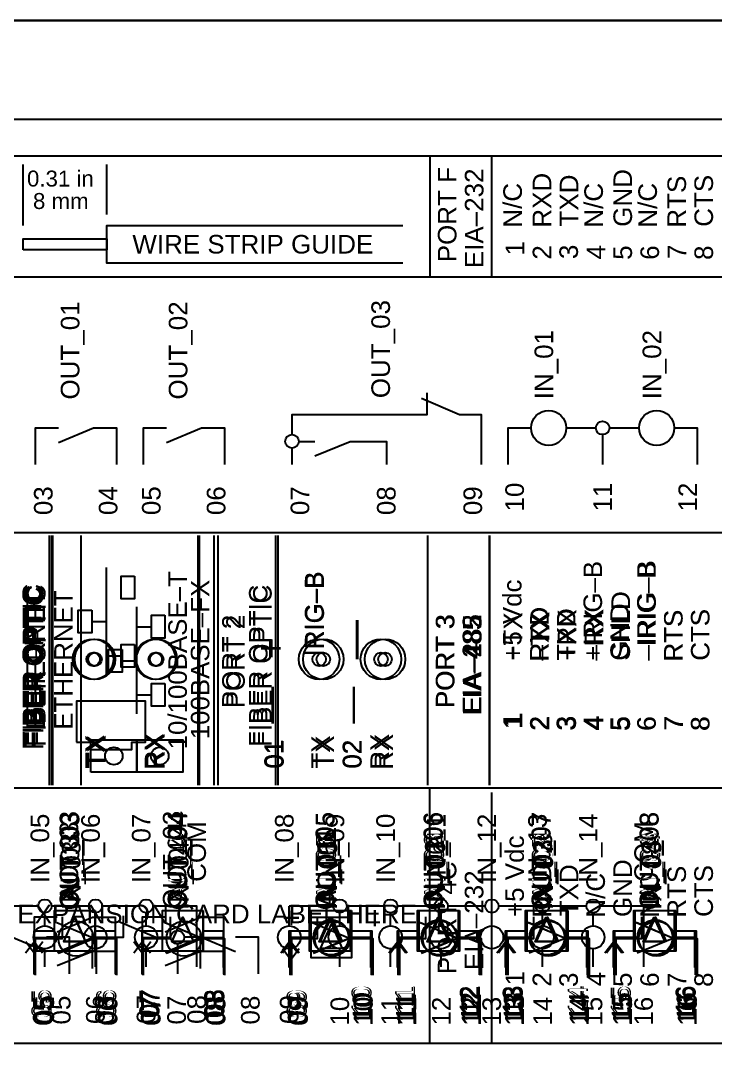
# Model space of a CAD drawing. Extents: x 0.5 to 35.5, y 0.5 to 23.5.
# Drawn here: x 23.064 to 25.637, y 9.652 to 13.463 of the extents above; entities that cross this region are included whole.
import ezdxf

# ---------------------------------------------------------------- set-up
doc = ezdxf.new("R2010")
doc.units = 0
doc.header["$MEASUREMENT"] = 0
for name, color, linetype in [('1_01__0-__NO_ETH__EIA-232', 7, 'CONTINUOUS'), ('1_02__1-__NO_ETH__EIA-485', 7, 'CONTINUOUS'), ('1_03__2-___1__10-100BASE-T', 7, 'CONTINUOUS'), ('1_04__3-___1__10-100BASE-T', 7, 'CONTINUOUS'), ('1_05__4-___1__100BASE-FX_M', 7, 'CONTINUOUS'), ('1_06__6-___2__10-100BASE-T', 7, 'CONTINUOUS'), ('1_07__8-___2__100BASE-FX_M', 7, 'CONTINUOUS'), ('2_01__0-__EMPTY', 7, 'CONTINUOUS'), ('2_02__A0__SERIAL_COMMUNICA', 7, 'CONTINUOUS'), ('2_03__B-___3__DI___4__DO__', 7, 'CONTINUOUS'), ('2_04__1-___4__DI___4__DO__', 7, 'CONTINUOUS'), ('2_05__C-___4__DI___4__DO__', 7, 'CONTINUOUS'), ('2_06__D-___4__DI___3__DO__', 7, 'CONTINUOUS'), ('2_07__2A___8__FORM_A_DO', 7, 'CONTINUOUS'), ('2_08__2B___8__FORM_B_DO', 7, 'CONTINUOUS'), ('2_09__2C___8__DO__6__FORM_', 7, 'CONTINUOUS'), ('2_10__2D___8__DO__2__FORM_', 7, 'CONTINUOUS'), ('2_11__2G___8__DO__4__FORM_', 7, 'CONTINUOUS'), ('2_12__3-___8__DI', 7, 'CONTINUOUS'), ('2_13__4-___14__DI', 7, 'CONTINUOUS'), ('2_14__5-___8__AI', 7, 'CONTINUOUS'), ('2_15__6-___4__AI____4__AO', 7, 'CONTINUOUS'), ('6_00______DWG_', 7, 'CONTINUOUS')]:
    doc.layers.add(name, color=color, linetype=linetype)
doc.styles.add('ARIAL', font='arial.ttf')

msp = doc.modelspace()

# ---------------------------------------------------------------- linework, layer by layer
at = {"layer": '1_01__0-__NO_ETH__EIA-232'}
for points in [[(23.1793, 10.6328), (23.1793, 11.5578)], [(23.7262, 10.6328), (23.7262, 11.5578)], [(24.5718, 10.6328), (24.5718, 11.5578)], [(24.8005, 10.6328), (24.8005, 11.5578)], [(23.9998, 10.8619), (23.9998, 10.9969)], [(24.2982, 10.9969), (24.2982, 10.8619)]]:
    msp.add_lwpolyline(points, dxfattribs=at)
for centre, radius in [((23.3396, 11.0992), 0.075), ((23.5683, 11.0992), 0.075), ((23.3396, 11.0992), 0.025), ((23.5683, 11.0992), 0.025)]:
    msp.add_circle(centre, radius, dxfattribs=at)
at = {"layer": '1_02__1-__NO_ETH__EIA-485'}
for points in [[(23.1716, 10.6328), (23.1716, 11.5578)], [(23.7216, 10.6328), (23.7216, 11.5578)], [(24.5718, 10.6328), (24.5718, 11.5578)], [(24.8018, 10.6328), (24.8018, 11.5578)], [(23.9967, 10.8619), (23.9967, 10.9969)], [(24.2967, 10.9969), (24.2967, 10.8619)]]:
    msp.add_lwpolyline(points, dxfattribs=at)
for centre, radius in [((23.3363, 11.0992), 0.075), ((23.565, 11.0992), 0.075), ((23.3363, 11.0992), 0.025), ((23.565, 11.0992), 0.025)]:
    msp.add_circle(centre, radius, dxfattribs=at)
at = {"layer": '1_03__2-___1__10-100BASE-T'}
for points in [[(23.1793, 10.6328), (23.1793, 11.5578)], [(23.7263, 10.6328), (23.7263, 11.5578)], [(24.5718, 10.6328), (24.5718, 11.5578)], [(24.8005, 10.6328), (24.8005, 11.5578)], [(23.9999, 10.8619), (23.9999, 10.9969)], [(24.2982, 10.9969), (24.2982, 10.8619)]]:
    msp.add_lwpolyline(points, dxfattribs=at)
for centre, radius in [((23.3396, 11.0992), 0.075), ((23.5683, 11.0992), 0.075), ((23.3396, 11.0992), 0.025), ((23.5683, 11.0992), 0.025)]:
    msp.add_circle(centre, radius, dxfattribs=at)
at = {"layer": '1_04__3-___1__10-100BASE-T'}
for points in [[(23.1716, 10.6328), (23.1716, 11.5578)], [(23.7216, 10.6328), (23.7216, 11.5578)], [(24.5718, 10.6328), (24.5718, 11.5578)], [(24.8018, 10.6328), (24.8018, 11.5578)], [(23.9967, 10.8619), (23.9967, 10.9969)], [(24.2967, 10.9969), (24.2967, 10.8619)]]:
    msp.add_lwpolyline(points, dxfattribs=at)
for centre, radius in [((23.3328, 11.0992), 0.075), ((23.5628, 11.0992), 0.075), ((23.3328, 11.0992), 0.025), ((23.5628, 11.0992), 0.025)]:
    msp.add_circle(centre, radius, dxfattribs=at)
at = {"layer": '1_05__4-___1__100BASE-FX_M'}
for points in [[(23.7961, 10.6328), (23.7961, 11.5578)], [(24.0178, 10.6328), (24.0178, 11.5578)], [(24.5718, 10.6328), (24.5718, 11.5578)], [(24.8005, 10.6328), (24.8005, 11.5578)]]:
    msp.add_lwpolyline(points, dxfattribs=at)
for centre, radius in [((24.185, 11.0992), 0.075), ((24.4138, 11.0992), 0.075), ((24.185, 11.0992), 0.025), ((24.4138, 11.0992), 0.025)]:
    msp.add_circle(centre, radius, dxfattribs=at)
at = {"layer": '1_06__6-___2__10-100BASE-T'}
for points in [[(23.1839, 10.6328), (23.1839, 11.5578)], [(23.7806, 10.6328), (23.7806, 11.5578)], [(24.0094, 10.6328), (24.0094, 11.5578)], [(24.5718, 10.6328), (24.5718, 11.5578)], [(24.8005, 10.6328), (24.8005, 11.5578)], [(23.3822, 11.0422), (23.3822, 11.2391), (23.3822, 11.4384)], [(23.4865, 11.4068), (23.4865, 11.3229), (23.4366, 11.3229), (23.4366, 11.4068), (23.4865, 11.4068)], [(23.3279, 11.2806), (23.3279, 11.1966), (23.278, 11.1966), (23.278, 11.2806), (23.3279, 11.2806)], [(23.3307, 11.2386), (23.3822, 11.2386)], [(23.4865, 11.1544), (23.4865, 11.0704), (23.4366, 11.0704), (23.4366, 11.1544), (23.4865, 11.1544)], [(23.3822, 11.1124), (23.4338, 11.1124)], [(23.2716, 10.7926), (23.3227, 10.7926), (23.3227, 10.765), (23.4762, 10.765), (23.4762, 10.7926), (23.5273, 10.7926), (23.5273, 10.9442), (23.2716, 10.9442), (23.2716, 10.7926)]]:
    msp.add_lwpolyline(points, dxfattribs=at)
for centre, radius in [((24.1697, 11.0992), 0.075), ((24.3984, 11.0992), 0.075), ((24.1697, 11.0992), 0.025), ((24.3984, 11.0992), 0.025)]:
    msp.add_circle(centre, radius, dxfattribs=at)
at = {"layer": '1_07__8-___2__100BASE-FX_M'}
for points in [[(23.2882, 10.6328), (23.2882, 11.5578)], [(23.796, 10.6328), (23.796, 11.5578)], [(24.0178, 10.6328), (24.0178, 11.5578)], [(24.5718, 10.6328), (24.5718, 11.5578)], [(24.8005, 10.6328), (24.8005, 11.5578)], [(23.4945, 10.8972), (23.4945, 11.0942), (23.4945, 11.2935)], [(23.5988, 11.2619), (23.5988, 11.1779), (23.5488, 11.1779), (23.5488, 11.2619), (23.5988, 11.2619)], [(23.4945, 11.2199), (23.546, 11.2199)], [(23.4401, 11.1357), (23.4401, 11.0517), (23.3902, 11.0517), (23.3902, 11.1357), (23.4401, 11.1357)], [(23.4429, 11.0937), (23.4945, 11.0937)], [(23.5988, 11.0095), (23.5988, 10.9254), (23.5488, 10.9254), (23.5488, 11.0095), (23.5988, 11.0095)], [(23.4945, 10.9675), (23.546, 10.9675)], [(23.3245, 10.6817), (23.3245, 10.8007), (23.6645, 10.8007), (23.6645, 10.6817), (23.3245, 10.6817)], [(23.4945, 10.6817), (23.4945, 10.8007)], [(23.4945, 10.8007), (23.4945, 10.6817)]]:
    msp.add_lwpolyline(points, dxfattribs=at)
for centre, radius in [((24.185, 11.0992), 0.075), ((24.4138, 11.0992), 0.075), ((24.185, 11.0992), 0.025), ((24.4138, 11.0992), 0.025), ((23.4095, 10.7411), 0.0325), ((23.5795, 10.7411), 0.0325)]:
    msp.add_circle(centre, radius, dxfattribs=at)
at = {"layer": '2_02__A0__SERIAL_COMMUNICA'}
for points in [[(24.579, 9.6778), (24.579, 10.6229)], [(24.809, 9.6778), (24.809, 10.6061)]]:
    msp.add_lwpolyline(points, dxfattribs=at)
at = {"layer": '2_03__B-___3__DI___4__DO__'}
for points in [[(24.2899, 10.1444), (24.2899, 9.9944), (24.1399, 9.9944), (24.1399, 10.1444), (24.2899, 10.1444)], [(24.2549, 10.0294), (24.1749, 10.0294), (24.2149, 10.1194), (24.2549, 10.0294)], [(23.1149, 9.9344), (23.1149, 10.0694), (23.2, 10.0694)], [(23.2001, 10.0157), (23.33, 10.0694), (23.415, 10.0694), (23.415, 9.9344)], [(23.5149, 9.9344), (23.5149, 10.0694), (23.6, 10.0694)], [(23.6, 10.0157), (23.73, 10.0694), (23.815, 10.0694), (23.815, 9.9344)], [(24.0648, 9.9344), (24.0648, 10.0694), (24.1399, 10.0694)], [(24.2899, 10.0694), (24.365, 10.0694), (24.365, 9.9344)], [(24.4651, 9.9344), (24.4651, 10.0694), (24.5501, 10.0694)], [(24.6801, 10.0694), (24.7651, 10.0694), (24.7651, 9.9344)], [(24.8652, 9.9344), (24.8652, 10.0694), (24.9502, 10.0694)], [(25.0802, 10.0694), (25.1652, 10.0694), (25.1652, 9.9344)], [(25.265, 9.9344), (25.265, 10.0694), (25.3502, 10.0694)], [(25.4802, 10.0694), (25.5652, 10.0694), (25.5652, 9.9344)], [(24.0336, 10.0294), (24.0649, 9.9882), (24.0961, 10.0294)]]:
    msp.add_lwpolyline(points, dxfattribs=at)
for centre in [(24.6151, 10.0694), (25.0152, 10.0694), (25.415, 10.0694)]:
    msp.add_circle(centre, 0.065, dxfattribs=at)
at = {"layer": '2_04__1-___4__DI___4__DO__'}
for points in [[(23.1149, 9.9344), (23.1149, 10.0694), (23.2, 10.0694)], [(23.2001, 10.0157), (23.33, 10.0694), (23.415, 10.0694), (23.415, 9.9344)], [(23.5149, 9.9344), (23.5149, 10.0694), (23.6, 10.0694)], [(23.6, 10.0157), (23.73, 10.0694), (23.815, 10.0694), (23.815, 9.9344)], [(24.065, 9.9344), (24.065, 10.0694), (24.15, 10.0694)], [(24.28, 10.0694), (24.365, 10.0694), (24.365, 9.9344)], [(24.4651, 9.9344), (24.4651, 10.0694), (24.5501, 10.0694)], [(24.6801, 10.0694), (24.7651, 10.0694), (24.7651, 9.9344)], [(24.8652, 9.9344), (24.8652, 10.0694), (24.9502, 10.0694)], [(25.0802, 10.0694), (25.1652, 10.0694), (25.1652, 9.9344)], [(25.265, 9.9344), (25.265, 10.0694), (25.3502, 10.0694)], [(25.4802, 10.0694), (25.5652, 10.0694), (25.5652, 9.9344)]]:
    msp.add_lwpolyline(points, dxfattribs=at)
for centre in [(24.215, 10.0694), (24.6151, 10.0694), (25.0152, 10.0694), (25.4152, 10.0694)]:
    msp.add_circle(centre, 0.065, dxfattribs=at)
at = {"layer": '2_05__C-___4__DI___4__DO__'}
for points in [[(23.2, 10.1445), (23.1149, 10.1445), (23.1149, 9.9344)], [(23.2001, 10.0908), (23.33, 10.1445), (23.415, 10.1445), (23.415, 10.0194)], [(23.6, 10.1445), (23.5149, 10.1445), (23.5149, 9.9344)], [(23.6, 10.0908), (23.73, 10.1445), (23.815, 10.1445), (23.815, 10.0194)], [(23.33, 9.9544), (23.33, 10.0844)], [(23.73, 9.9544), (23.73, 10.0844)], [(24.065, 9.9345), (24.065, 10.0695), (24.15, 10.0695)], [(24.28, 10.0695), (24.365, 10.0695), (24.365, 9.9345)], [(24.4651, 9.9345), (24.4651, 10.0695), (24.5501, 10.0695)], [(24.6801, 10.0695), (24.7651, 10.0695), (24.7651, 9.9345)], [(24.8652, 9.9345), (24.8652, 10.0695), (24.9502, 10.0695)], [(25.0802, 10.0695), (25.1652, 10.0695), (25.1652, 9.9345)], [(25.265, 9.9345), (25.265, 10.0695), (25.3502, 10.0695)], [(25.4802, 10.0695), (25.5652, 10.0695), (25.5652, 9.9345)], [(23.2, 10.0194), (23.1149, 10.0194)], [(23.2001, 9.9658), (23.33, 10.0194), (23.415, 10.0194), (23.415, 9.9344)], [(23.6, 10.0194), (23.5149, 10.0194)], [(23.6, 9.9658), (23.73, 10.0194), (23.815, 10.0194), (23.815, 9.9344)]]:
    msp.add_lwpolyline(points, dxfattribs=at)
for centre in [(24.215, 10.0695), (24.6151, 10.0695), (25.0152, 10.0695), (25.415, 10.0695)]:
    msp.add_circle(centre, 0.065, dxfattribs=at)
at = {"layer": '2_06__D-___4__DI___3__DO__'}
for points in [[(23.3453, 9.9353), (23.3453, 10.0703), (23.4454, 10.0703), (23.4454, 10.0703), (23.4454, 10.1503)], [(23.4254, 10.1303), (23.5654, 10.0703), (23.6204, 10.0703)], [(23.1603, 10.0166), (23.0303, 10.0703), (22.9703, 10.0703)], [(23.2454, 9.9353), (23.2454, 10.0703), (23.1603, 10.0703)], [(23.8604, 10.0166), (23.7304, 10.0703), (23.6704, 10.0703)], [(23.9455, 9.9353), (23.9455, 10.0703), (23.8604, 10.0703)], [(24.0633, 9.9353), (24.0633, 10.0703), (24.1483, 10.0703)], [(24.2783, 10.0703), (24.3633, 10.0703), (24.3633, 9.9353)], [(24.4634, 9.9353), (24.4634, 10.0703), (24.5484, 10.0703)], [(24.6784, 10.0703), (24.7634, 10.0703), (24.7634, 9.9353)], [(24.8635, 9.9353), (24.8634, 10.0703), (24.9484, 10.0703)], [(25.0784, 10.0703), (25.1634, 10.0703), (25.1634, 9.9353)], [(25.2633, 9.9353), (25.2633, 10.0703), (25.3485, 10.0703)], [(25.4785, 10.0703), (25.5635, 10.0703), (25.5635, 9.9353)], [(23.6454, 10.0453), (23.6454, 9.9353)]]:
    msp.add_lwpolyline(points, dxfattribs=at)
for centre, radius in [((24.2133, 10.0703), 0.065), ((24.6134, 10.0703), 0.065), ((25.0135, 10.0703), 0.065), ((25.4133, 10.0703), 0.065), ((23.6454, 10.0703), 0.025)]:
    msp.add_circle(centre, radius, dxfattribs=at)
at = {"layer": '2_07__2A___8__FORM_A_DO'}
for points in [[(23.1172, 9.9315), (23.1172, 10.0664), (23.2023, 10.0664)], [(23.2023, 10.0128), (23.3323, 10.0664), (23.4173, 10.0664), (23.4173, 9.9315)], [(23.5171, 9.9315), (23.5171, 10.0664), (23.6022, 10.0664)], [(23.6023, 10.0128), (23.7323, 10.0664), (23.8173, 10.0664), (23.8173, 9.9315)], [(24.0623, 9.9315), (24.0623, 10.0664), (24.1474, 10.0664)], [(24.1475, 10.0128), (24.2774, 10.0664), (24.3624, 10.0664), (24.3624, 9.9315)], [(24.4623, 9.9315), (24.4623, 10.0664), (24.5474, 10.0664)], [(24.5475, 10.0128), (24.6774, 10.0664), (24.7624, 10.0664), (24.7624, 9.9315)], [(24.8623, 9.9315), (24.8623, 10.0664), (24.9474, 10.0664)], [(24.9474, 10.0128), (25.0774, 10.0664), (25.1624, 10.0664), (25.1624, 9.9315)], [(25.2623, 9.9315), (25.2623, 10.0664), (25.3474, 10.0664)], [(25.3474, 10.0128), (25.4774, 10.0664), (25.5624, 10.0664), (25.5624, 9.9315)]]:
    msp.add_lwpolyline(points, dxfattribs=at)
at = {"layer": '2_08__2B___8__FORM_B_DO'}
for points in [[(23.1189, 9.9305), (23.1189, 10.0656), (23.1189, 10.0656), (23.2189, 10.0656), (23.2189, 10.1456)], [(23.5187, 9.9305), (23.5187, 10.0656), (23.5187, 10.0656), (23.6188, 10.0656), (23.6188, 10.1456)], [(24.064, 9.9305), (24.064, 10.0656), (24.064, 10.0656), (24.1641, 10.0656), (24.1641, 10.1456)], [(24.4652, 9.9305), (24.4652, 10.0656), (24.4652, 10.0656), (24.5653, 10.0656), (24.5653, 10.1456)], [(24.864, 9.9305), (24.864, 10.0656), (24.864, 10.0656), (24.964, 10.0656), (24.964, 10.1456)], [(25.264, 9.9305), (25.264, 10.0656), (25.264, 10.0656), (25.364, 10.0656), (25.3641, 10.1456)], [(23.1989, 10.1256), (23.3389, 10.0656), (23.419, 10.0656), (23.419, 9.9306)], [(23.5988, 10.1256), (23.7388, 10.0656), (23.8188, 10.0656), (23.8188, 9.9306)], [(24.1441, 10.1256), (24.2841, 10.0656), (24.3641, 10.0656), (24.3641, 9.9306)], [(24.5453, 10.1256), (24.6853, 10.0656), (24.7654, 10.0656), (24.7654, 9.9306)], [(24.944, 10.1256), (25.084, 10.0656), (25.1641, 10.0656), (25.1641, 9.9306)], [(25.3441, 10.1256), (25.4841, 10.0656), (25.5641, 10.0656), (25.5641, 9.9306)]]:
    msp.add_lwpolyline(points, dxfattribs=at)
at = {"layer": '2_09__2C___8__DO__6__FORM_'}
for points in [[(24.8639, 9.9307), (24.8639, 10.0658), (24.8639, 10.0658), (24.9639, 10.0658), (24.964, 10.1458)], [(25.264, 9.9307), (25.264, 10.0658), (25.264, 10.0658), (25.364, 10.0658), (25.364, 10.1458)], [(24.944, 10.1258), (25.084, 10.0658), (25.164, 10.0658), (25.164, 9.9308)], [(25.344, 10.1258), (25.484, 10.0658), (25.5641, 10.0658), (25.5641, 9.9308)], [(23.1188, 9.9308), (23.1188, 10.0658), (23.2039, 10.0658)], [(23.204, 10.0121), (23.3339, 10.0658), (23.4189, 10.0658), (23.4189, 9.9308)], [(23.5188, 9.9308), (23.5188, 10.0658), (23.6039, 10.0658)], [(23.604, 10.0121), (23.7339, 10.0658), (23.8189, 10.0658), (23.8189, 9.9308)], [(24.064, 9.9308), (24.064, 10.0658), (24.1491, 10.0658)], [(24.1491, 10.0121), (24.2791, 10.0658), (24.3641, 10.0658), (24.3641, 9.9308)], [(24.464, 9.9308), (24.464, 10.0658), (24.549, 10.0658)], [(24.5491, 10.0121), (24.6791, 10.0658), (24.7641, 10.0658), (24.7641, 9.9308)]]:
    msp.add_lwpolyline(points, dxfattribs=at)
at = {"layer": '2_10__2D___8__DO__2__FORM_'}
for points in [[(23.1189, 9.9305), (23.1189, 10.0655), (23.1189, 10.0655), (23.2189, 10.0655), (23.2189, 10.1455)], [(23.5189, 9.9305), (23.5189, 10.0655), (23.5189, 10.0655), (23.619, 10.0655), (23.619, 10.1455)], [(24.064, 9.9305), (24.064, 10.0655), (24.064, 10.0655), (24.1641, 10.0655), (24.1641, 10.1455)], [(24.4641, 9.9305), (24.4641, 10.0655), (24.4641, 10.0655), (24.5641, 10.0655), (24.5641, 10.1455)], [(24.864, 9.9305), (24.864, 10.0655), (24.864, 10.0655), (24.964, 10.0655), (24.964, 10.1455)], [(25.264, 9.9305), (25.264, 10.0655), (25.264, 10.0655), (25.3641, 10.0655), (25.3641, 10.1455)], [(23.1989, 10.1255), (23.3389, 10.0655), (23.419, 10.0655), (23.419, 9.9305)], [(23.599, 10.1255), (23.739, 10.0655), (23.819, 10.0655), (23.819, 9.9305)], [(24.1441, 10.1255), (24.2841, 10.0655), (24.3641, 10.0655), (24.3641, 9.9305)], [(24.5441, 10.1255), (24.6841, 10.0655), (24.7642, 10.0655), (24.7642, 9.9305)], [(24.944, 10.1255), (25.084, 10.0655), (25.1641, 10.0655), (25.1641, 9.9305)], [(25.3441, 10.1255), (25.4841, 10.0655), (25.5641, 10.0655), (25.5641, 9.9305)]]:
    msp.add_lwpolyline(points, dxfattribs=at)
at = {"layer": '2_11__2G___8__DO__4__FORM_'}
for points in [[(24.064, 9.9305), (24.064, 10.0655), (24.064, 10.0655), (24.1641, 10.0655), (24.1641, 10.1455)], [(24.4641, 9.9305), (24.4641, 10.0655), (24.4641, 10.0655), (24.5641, 10.0655), (24.5641, 10.1455)], [(24.864, 9.9305), (24.864, 10.0655), (24.864, 10.0655), (24.964, 10.0655), (24.964, 10.1455)], [(25.264, 9.9305), (25.264, 10.0655), (25.264, 10.0655), (25.3641, 10.0655), (25.3641, 10.1455)], [(24.1441, 10.1255), (24.2841, 10.0655), (24.3641, 10.0655), (24.3641, 9.9305)], [(24.5441, 10.1255), (24.6841, 10.0655), (24.7642, 10.0655), (24.7642, 9.9305)], [(24.944, 10.1255), (25.084, 10.0655), (25.1641, 10.0655), (25.1641, 9.9305)], [(25.3441, 10.1255), (25.4841, 10.0655), (25.5641, 10.0655), (25.5641, 9.9305)], [(23.1189, 9.9305), (23.1189, 10.0655), (23.204, 10.0655)], [(23.204, 10.0118), (23.334, 10.0655), (23.419, 10.0655), (23.419, 9.9305)], [(23.5189, 9.9305), (23.5189, 10.0655), (23.6039, 10.0655)], [(23.604, 10.0118), (23.734, 10.0655), (23.819, 10.0655), (23.819, 9.9305)]]:
    msp.add_lwpolyline(points, dxfattribs=at)
at = {"layer": '2_12__3-___8__DI'}
for points in [[(23.1191, 9.9305), (23.1191, 10.0655), (23.204, 10.0655)], [(23.3341, 10.0655), (23.4191, 10.0655), (23.4191, 9.9305)], [(23.5189, 9.9305), (23.5189, 10.0655), (23.6039, 10.0655)], [(23.7339, 10.0655), (23.8189, 10.0655), (23.8189, 9.9305)], [(24.0689, 9.9305), (24.0689, 10.0655), (24.1539, 10.0655)], [(24.2839, 10.0655), (24.3689, 10.0655), (24.3689, 9.9305)], [(24.469, 9.9305), (24.469, 10.0655), (24.554, 10.0655)], [(24.684, 10.0655), (24.769, 10.0655), (24.769, 9.9305)], [(24.8691, 9.9305), (24.869, 10.0655), (24.954, 10.0655)], [(25.084, 10.0655), (25.169, 10.0655), (25.169, 9.9305)], [(25.2689, 9.9305), (25.2689, 10.0655), (25.3539, 10.0655)], [(25.4839, 10.0655), (25.5689, 10.0655), (25.5689, 9.9305)]]:
    msp.add_lwpolyline(points, dxfattribs=at)
for centre in [(23.2691, 10.0655), (23.6689, 10.0655), (24.2189, 10.0655), (24.619, 10.0655), (25.019, 10.0655), (25.4189, 10.0655)]:
    msp.add_circle(centre, 0.065, dxfattribs=at)
at = {"layer": '2_13__4-___14__DI'}
for points in [[(23.1292, 10.1858), (22.9916, 10.1858)], [(23.3166, 10.1858), (23.1792, 10.1858)], [(23.5042, 10.1858), (23.3666, 10.1858)], [(23.7168, 9.9608), (23.7168, 10.1858), (23.5542, 10.1858)], [(24.0592, 10.1124), (24.0592, 10.1858)], [(24.2216, 10.1858), (24.0592, 10.1858)], [(24.4093, 10.1858), (24.2716, 10.1858)], [(24.5966, 10.1858), (24.4593, 10.1858)], [(24.7843, 10.1858), (24.6466, 10.1858)], [(24.9716, 10.1858), (24.8343, 10.1858)], [(25.1592, 10.1858), (25.0216, 10.1858)], [(25.3718, 10.1858), (25.2092, 10.1858)], [(25.3718, 9.9608), (25.3718, 10.1858)], [(23.1542, 10.1124), (23.1542, 10.1608)], [(23.3416, 10.1124), (23.3416, 10.1608)], [(23.5292, 10.1124), (23.5292, 10.1608)], [(24.2466, 10.1124), (24.2466, 10.1608)], [(24.4343, 10.1124), (24.4343, 10.1608)], [(24.6216, 10.1124), (24.6216, 10.1608)], [(24.8093, 10.1124), (24.8093, 10.1608)], [(24.9966, 10.1124), (24.9966, 10.1608)], [(25.1842, 10.1124), (25.1842, 10.1608)], [(23.1542, 9.9608), (23.1542, 10.0282)], [(23.3416, 9.9608), (23.3416, 10.0282)], [(23.5292, 9.9608), (23.5292, 10.0282)], [(24.0592, 9.9608), (24.0593, 10.0282)], [(24.2466, 9.9608), (24.2466, 10.0282)], [(24.4343, 9.9608), (24.4343, 10.0282)], [(24.6216, 9.9608), (24.6216, 10.0282)], [(24.8093, 9.9608), (24.8093, 10.0282)], [(24.9966, 9.9608), (24.9966, 10.0282)], [(25.1842, 9.9608), (25.1842, 10.0282)]]:
    msp.add_lwpolyline(points, dxfattribs=at)
for centre, radius in [((23.1542, 10.1858), 0.025), ((23.3416, 10.1858), 0.025), ((23.5292, 10.1858), 0.025), ((24.2466, 10.1858), 0.025), ((24.4343, 10.1858), 0.025), ((24.6216, 10.1858), 0.025), ((24.8093, 10.1858), 0.025), ((24.9966, 10.1858), 0.025), ((25.1842, 10.1858), 0.025), ((23.1542, 10.0703), 0.0421), ((23.3416, 10.0703), 0.0421), ((23.5292, 10.0703), 0.0421), ((24.0592, 10.0703), 0.0421), ((24.2466, 10.0703), 0.0421), ((24.4343, 10.0703), 0.0421), ((24.6216, 10.0703), 0.0421), ((24.8093, 10.0703), 0.0421), ((24.9966, 10.0703), 0.0421), ((25.1842, 10.0703), 0.0421)]:
    msp.add_circle(centre, radius, dxfattribs=at)
at = {"layer": '2_14__5-___8__AI'}
for points in [[(23.3392, 10.1691), (23.3392, 10.0191), (23.1892, 10.0191), (23.1892, 10.1691), (23.3392, 10.1691)], [(23.3042, 10.0541), (23.2242, 10.0541), (23.2642, 10.1441), (23.3042, 10.0541)], [(23.7393, 10.1691), (23.7393, 10.0191), (23.5893, 10.0191), (23.5893, 10.1691), (23.7393, 10.1691)], [(23.7043, 10.0541), (23.6243, 10.0541), (23.6643, 10.1441), (23.7043, 10.0541)], [(24.2842, 10.1691), (24.2842, 10.0191), (24.1342, 10.0191), (24.1342, 10.1691), (24.2842, 10.1691)], [(24.2491, 10.0541), (24.1692, 10.0541), (24.2092, 10.1441), (24.2491, 10.0541)], [(24.6842, 10.1691), (24.6842, 10.0191), (24.5343, 10.0191), (24.5343, 10.1691), (24.6842, 10.1691)], [(24.6492, 10.0541), (24.5692, 10.0541), (24.6092, 10.1441), (24.6492, 10.0541)], [(25.0843, 10.1691), (25.0843, 10.0191), (24.9343, 10.0191), (24.9343, 10.1691), (25.0843, 10.1691)], [(25.0493, 10.0541), (24.9693, 10.0541), (25.0093, 10.1441), (25.0493, 10.0541)], [(25.4844, 10.1691), (25.4844, 10.0191), (25.3344, 10.0191), (25.3344, 10.1691), (25.4844, 10.1691)], [(25.4493, 10.0541), (25.3693, 10.0541), (25.4094, 10.1441), (25.4493, 10.0541)], [(23.1142, 9.9591), (23.1141, 10.0941), (23.1892, 10.0941)], [(23.3393, 10.0941), (23.4144, 10.0941), (23.4144, 9.9591)], [(23.5142, 9.9591), (23.5142, 10.0941), (23.5893, 10.0941)], [(23.7393, 10.0941), (23.8144, 10.0941), (23.8144, 9.9591)], [(24.0592, 9.9591), (24.0592, 10.0941), (24.1342, 10.0941)], [(24.2842, 10.0941), (24.3593, 10.0941), (24.3593, 9.9591)], [(24.4592, 9.9591), (24.4592, 10.0941), (24.5342, 10.0941)], [(24.6843, 10.0941), (24.7594, 10.0941), (24.7594, 9.9591)], [(24.8592, 9.9591), (24.8592, 10.0941), (24.9343, 10.0941)], [(25.0843, 10.0941), (25.1594, 10.0941), (25.1594, 9.9591)], [(25.2593, 9.9591), (25.2593, 10.0941), (25.3344, 10.0941)], [(25.4844, 10.0941), (25.5595, 10.0941), (25.5595, 9.9591)], [(23.083, 10.0129), (23.1142, 10.0541), (23.1454, 10.0129)], [(23.483, 10.0129), (23.5143, 10.0541), (23.5455, 10.0129)], [(24.028, 10.0129), (24.0592, 10.0541), (24.0904, 10.0129)], [(24.428, 10.0129), (24.4592, 10.0541), (24.4904, 10.0129)], [(24.828, 10.0129), (24.8593, 10.0541), (24.8905, 10.0129)], [(25.2281, 10.0129), (25.2593, 10.0541), (25.2905, 10.0129)]]:
    msp.add_lwpolyline(points, dxfattribs=at)
at = {"layer": '2_15__6-___4__AI____4__AO'}
for points in [[(23.3398, 10.1694), (23.3398, 10.0194), (23.1899, 10.0194), (23.1899, 10.1694), (23.3398, 10.1694)], [(23.3048, 10.0544), (23.2248, 10.0544), (23.2648, 10.1444), (23.3048, 10.0544)], [(23.7399, 10.1694), (23.7399, 10.0194), (23.5899, 10.0194), (23.5899, 10.1694), (23.7399, 10.1694)], [(23.7049, 10.0544), (23.6249, 10.0544), (23.6649, 10.1444), (23.7049, 10.0544)], [(24.2899, 10.1694), (24.2899, 10.0194), (24.1399, 10.0194), (24.1399, 10.1694), (24.2899, 10.1694)], [(24.2548, 10.0544), (24.1748, 10.0544), (24.2149, 10.1444), (24.2548, 10.0544)], [(24.6899, 10.1694), (24.6899, 10.0194), (24.5399, 10.0194), (24.5399, 10.1694), (24.6899, 10.1694)], [(24.6549, 10.0544), (24.5749, 10.0544), (24.6149, 10.1444), (24.6549, 10.0544)], [(25.09, 10.1694), (25.09, 10.0194), (24.94, 10.0194), (24.94, 10.1694), (25.09, 10.1694)], [(25.055, 10.0544), (24.975, 10.0544), (25.015, 10.1444), (25.055, 10.0544)], [(25.4901, 10.1694), (25.4901, 10.0194), (25.3401, 10.0194), (25.3401, 10.1694), (25.4901, 10.1694)], [(25.455, 10.0544), (25.375, 10.0544), (25.4151, 10.1444), (25.455, 10.0544)], [(23.1148, 9.9594), (23.1148, 10.0944), (23.1898, 10.0944)], [(23.3399, 10.0944), (23.415, 10.0944), (23.415, 9.9594)], [(23.5148, 9.9594), (23.5148, 10.0944), (23.5899, 10.0944)], [(23.7399, 10.0944), (23.815, 10.0944), (23.815, 9.9594)], [(24.0649, 9.9594), (24.0648, 10.0944), (24.1399, 10.0944)], [(24.2899, 10.0944), (24.365, 10.0944), (24.365, 9.9594)], [(24.4649, 9.9594), (24.4648, 10.0944), (24.5399, 10.0944)], [(24.69, 10.0944), (24.7651, 10.0944), (24.7651, 9.9594)], [(24.8649, 9.9594), (24.8649, 10.0944), (24.94, 10.0944)], [(25.09, 10.0944), (25.1651, 10.0944), (25.1651, 9.9594)], [(25.265, 9.9594), (25.265, 10.0944), (25.34, 10.0944)], [(25.4901, 10.0944), (25.5652, 10.0944), (25.5652, 9.9594)], [(23.0836, 10.0544), (23.1148, 10.0132), (23.146, 10.0544)], [(23.4836, 10.0544), (23.5149, 10.0132), (23.5461, 10.0544)], [(24.0336, 10.0132), (24.0649, 10.0544), (24.0961, 10.0132)], [(24.4336, 10.0132), (24.4649, 10.0544), (24.4961, 10.0132)], [(24.8337, 10.0132), (24.8649, 10.0544), (24.8962, 10.0132)], [(25.2338, 10.0132), (25.265, 10.0544), (25.2962, 10.0132)]]:
    msp.add_lwpolyline(points, dxfattribs=at)
at = {"layer": '6_00______DWG_'}
for points in [[(26.864, 6.1794), (21.7692, 6.1794), (21.7692, 13.4629), (26.864, 13.4629)], [(26.9035, 13.4629), (21.7692, 13.4629), (21.7692, 6.1794), (26.9035, 6.1794)], [(21.7692, 13.0987), (26.9035, 13.0987)], [(24.5792, 12.9611), (24.5792, 12.5128)], [(24.8092, 12.5128), (24.8092, 12.9611)], [(23.0734, 12.7048), (23.0734, 12.9304)], [(23.3834, 12.7448), (23.3834, 12.9304)], [(24.4792, 12.5648), (23.3834, 12.5648), (23.3834, 12.7048), (24.4792, 12.7048)], [(23.0734, 12.6148), (23.0734, 12.6548), (23.3834, 12.6548), (23.3834, 12.6148), (23.0734, 12.6148)], [(25.8092, 12.5128), (21.9393, 12.5128)], [(24.0692, 11.9305), (24.0692, 12.0055), (24.5693, 12.0055), (24.5693, 12.0855)], [(24.5492, 12.0655), (24.6892, 12.0055), (24.7692, 12.0055), (24.7692, 11.8205)], [(23.1191, 11.8205), (23.1191, 11.9555), (23.2042, 11.9555)], [(23.2043, 11.9018), (23.3342, 11.9555), (23.4192, 11.9555), (23.4192, 11.8205)], [(23.5191, 11.8205), (23.5191, 11.9555), (23.6042, 11.9555)], [(23.6042, 11.9018), (23.7342, 11.9555), (23.8192, 11.9555), (23.8192, 11.8205)], [(24.8692, 11.8205), (24.8692, 11.9555), (24.9542, 11.9555)], [(25.0842, 11.9555), (25.1942, 11.9555)], [(25.2192, 11.9305), (25.2192, 11.8205)], [(25.2442, 11.9555), (25.3543, 11.9555)], [(25.4843, 11.9555), (25.5693, 11.9555), (25.5693, 11.8205)], [(24.0942, 11.9055), (24.1542, 11.9055)], [(24.1543, 11.8518), (24.2842, 11.9055), (24.4191, 11.9055), (24.4191, 11.8205)], [(24.0692, 11.8205), (24.0692, 11.8805)], [(25.8092, 11.5678), (21.9393, 11.5678)], [(25.8092, 10.6228), (21.9393, 10.6228)], [(25.8092, 9.6778), (21.9393, 9.6778)]]:
    msp.add_lwpolyline(points, dxfattribs=at)
msp.add_lwpolyline([(25.7292, 12.9611), (22.0193, 12.9611, 0.414214), (21.9393, 12.8811), (21.9393, 6.7162, 0.414212), (22.0193, 6.6362), (25.7292, 6.6362, 0.414211), (25.8092, 6.7162), (25.8092, 12.8811, 0.414219)], format="xyb", close=True, dxfattribs=at)
for centre, radius in [((25.0192, 11.9555), 0.065), ((25.4193, 11.9555), 0.065), ((25.2192, 11.9555), 0.025), ((24.0692, 11.9055), 0.025)]:
    msp.add_circle(centre, radius, dxfattribs=at)

# ---------------------------------------------------------------- texts
at = {"layer": '1_01__0-__NO_ETH__EIA-232', "style": 'ARIAL'}
for s, height, p in [('+IRIG–B', 0.06846, (25.217, 11.0939)), ('–IRIG–B', 0.06846, (25.416, 11.0992)), ('IRIG–B', 0.06846, (24.1876, 11.1097)), ('FIBER OPTIC', 0.068457, (23.1482, 10.7643)), ('+5 Vdc', 0.06846, (24.9187, 11.0939)), ('RXD', 0.06846, (25.0193, 11.0917)), ('TXD', 0.06846, (25.1187, 11.097)), ('GND', 0.06846, (25.3165, 11.0941)), ('CTS', 0.06846, (25.6149, 11.0944)), ('—', 0.0978, (24.3478, 11.1074)), ('PORT 3', 0.06846, (24.67, 10.918)), ('EIA–232', 0.06846, (24.7694, 10.8979)), ('RTS', 0.06846, (25.5154, 11.0917)), ('+', 0.0978, (24.0395, 11.0997)), ('1', 0.0685, (24.9198, 10.8408)), ('2', 0.0685, (25.0192, 10.8365)), ('3', 0.0685, (25.1175, 10.8352)), ('4', 0.0685, (25.2181, 10.8381)), ('5', 0.0685, (25.3164, 10.8353)), ('6', 0.0685, (25.4159, 10.8357)), ('7', 0.0685, (25.5165, 10.8347)), ('8', 0.0685, (25.6148, 10.8354)), ('TX', 0.06846, (23.3794, 10.697)), ('RX', 0.06846, (23.5981, 10.6917)), ('01', 0.06846, (24.0384, 10.6953)), ('02', 0.06846, (24.3269, 10.6953))]:
    msp.add_text(s, height=height, rotation=90, dxfattribs=at).set_placement(p)
at = {"layer": '1_02__1-__NO_ETH__EIA-485', "style": 'ARIAL'}
for s, height, p in [('IRIG–B', 0.06883, (24.1855, 11.1097)), ('FIBER OPTIC', 0.068833, (23.1404, 10.7643)), ('SHLD', 0.06883, (25.3206, 11.0949)), ('+RX', 0.06883, (25.1218, 11.0939)), ('–RX', 0.06883, (25.2218, 11.0992)), ('—', 0.0983, (24.3465, 11.1074)), ('PORT 3', 0.06883, (24.6706, 10.918)), ('EIA–485', 0.06883, (24.7706, 10.8978)), ('+TX', 0.06883, (24.9218, 11.0939)), ('–TX', 0.06883, (25.0218, 11.0992)), ('+', 0.0983, (24.0366, 11.0997)), ('1', 0.0688, (24.9217, 10.8408)), ('2', 0.0688, (25.0217, 10.8364)), ('3', 0.0688, (25.1206, 10.8352)), ('4', 0.0688, (25.2217, 10.838)), ('5', 0.0688, (25.3206, 10.8353)), ('TX', 0.06883, (23.3729, 10.697)), ('RX', 0.06883, (23.5928, 10.6917)), ('01', 0.06883, (24.0355, 10.6952)), ('02', 0.06883, (24.3256, 10.6952))]:
    msp.add_text(s, height=height, rotation=90, dxfattribs=at).set_placement(p)
at = {"layer": '1_03__2-___1__10-100BASE-T', "style": 'ARIAL'}
for s, height, p in [('+IRIG–B', 0.06846, (25.2171, 11.094)), ('–IRIG–B', 0.06846, (25.416, 11.0938)), ('IRIG–B', 0.06846, (24.1877, 11.1095)), ('FIBER OPTIC', 0.068457, (23.1483, 10.7749)), ('+5 Vdc', 0.06846, (24.9188, 11.094)), ('RXD', 0.06846, (25.0193, 11.0905)), ('TXD', 0.06846, (25.1188, 11.0948)), ('GND', 0.06846, (25.3166, 11.0937)), ('PORT 3', 0.06846, (24.6701, 10.9194)), ('EIA–232', 0.06846, (24.7696, 10.899)), ('RTS', 0.06846, (25.5155, 11.0905)), ('CTS', 0.06846, (25.615, 11.0937)), ('+', 0.0978, (24.0395, 11.0998)), ('–', 0.0978, (24.3478, 11.0996)), ('1', 0.0685, (24.9198, 10.8495)), ('2', 0.0685, (25.0193, 10.8347)), ('3', 0.0685, (25.1177, 10.8367)), ('4', 0.0685, (25.2182, 10.8354)), ('5', 0.0685, (25.3165, 10.8341)), ('6', 0.0685, (25.416, 10.834)), ('7', 0.0685, (25.5165, 10.837)), ('8', 0.0685, (25.6149, 10.8336)), ('TX', 0.06846, (23.3794, 10.6948)), ('RX', 0.06846, (23.5981, 10.6906)), ('01', 0.06846, (24.0385, 10.694)), ('02', 0.06846, (24.327, 10.694))]:
    msp.add_text(s, height=height, rotation=90, dxfattribs=at).set_placement(p)
at = {"layer": '1_04__3-___1__10-100BASE-T', "style": 'ARIAL'}
for s, height, p in [('IRIG–B', 0.06883, (24.1856, 11.1095)), ('FIBER OPTIC', 0.068833, (23.1405, 10.7749)), ('SHLD', 0.06883, (25.3207, 11.0943)), ('+RX', 0.06883, (25.1218, 11.094)), ('PORT 3', 0.06883, (24.6707, 10.9194)), ('EIA–485', 0.06883, (24.7707, 10.8907)), ('+TX', 0.06883, (24.9218, 11.094)), ('–TX', 0.06883, (25.0218, 11.0938)), ('–RX', 0.06883, (25.2218, 11.0938)), ('+', 0.0983, (24.0366, 11.0998)), ('–', 0.0983, (24.3465, 11.0996)), ('1', 0.0688, (24.9217, 10.8494)), ('2', 0.0688, (25.0217, 10.8347)), ('3', 0.0688, (25.1207, 10.8367)), ('4', 0.0688, (25.2217, 10.8354)), ('5', 0.0688, (25.3206, 10.8341)), ('TX', 0.06883, (23.3729, 10.6947)), ('RX', 0.06883, (23.5928, 10.6905)), ('01', 0.06883, (24.0356, 10.694)), ('02', 0.06883, (24.3256, 10.694))]:
    msp.add_text(s, height=height, rotation=90, dxfattribs=at).set_placement(p)
at = {"layer": '1_05__4-___1__100BASE-FX_M', "style": 'ARIAL'}
for s, height, p in [('+IRIG–B', 0.06846, (25.2171, 11.094)), ('–IRIG–B', 0.06846, (25.416, 11.0938)), ('FIBER OPTIC', 0.068457, (23.9938, 10.7749)), ('+5 Vdc', 0.06846, (24.9188, 11.094)), ('RXD', 0.06846, (25.0193, 11.0905)), ('TXD', 0.06846, (25.1188, 11.0948)), ('GND', 0.06846, (25.3166, 11.0937)), ('PORT 2', 0.06846, (23.8944, 10.9184)), ('PORT 3', 0.06846, (24.6701, 10.9194)), ('EIA–232', 0.06846, (24.7696, 10.899)), ('RTS', 0.06846, (25.5155, 11.0905)), ('CTS', 0.06846, (25.615, 11.0937)), ('1', 0.0685, (24.9198, 10.8495)), ('2', 0.0685, (25.0193, 10.8347)), ('3', 0.0685, (25.1177, 10.8367)), ('4', 0.0685, (25.2182, 10.8354)), ('5', 0.0685, (25.3165, 10.8341)), ('6', 0.0685, (25.416, 10.834)), ('7', 0.0685, (25.5165, 10.837)), ('8', 0.0685, (25.6149, 10.8336)), ('TX', 0.06846, (24.2249, 10.6948)), ('RX', 0.06846, (24.4436, 10.6906))]:
    msp.add_text(s, height=height, rotation=90, dxfattribs=at).set_placement(p)
at = {"layer": '1_06__6-___2__10-100BASE-T', "style": 'ARIAL'}
for s, height, p in [('+IRIG–B', 0.06846, (25.2171, 11.094)), ('–IRIG–B', 0.06846, (25.416, 11.0938)), ('10/100BASE–T', 0.068457, (23.6798, 10.7659)), ('FIBER OPTIC', 0.068457, (23.9784, 10.7749)), ('+5 Vdc', 0.06846, (24.9188, 11.094)), ('ETHERNET', 0.06846, (23.154, 10.8388)), ('RXD', 0.06846, (25.0193, 11.0905)), ('TXD', 0.06846, (25.1188, 11.0948)), ('GND', 0.06846, (25.3166, 11.0937)), ('PORT 2', 0.06846, (23.879, 10.9184)), ('PORT 3', 0.06846, (24.6701, 10.9194)), ('EIA–232', 0.06846, (24.7696, 10.899)), ('RTS', 0.06846, (25.5155, 11.0905)), ('CTS', 0.06846, (25.615, 11.0937)), ('1', 0.0685, (24.9198, 10.8495)), ('2', 0.0685, (25.0193, 10.8347)), ('3', 0.0685, (25.1177, 10.8367)), ('4', 0.0685, (25.2182, 10.8354)), ('5', 0.0685, (25.3165, 10.8341)), ('6', 0.0685, (25.416, 10.834)), ('7', 0.0685, (25.5165, 10.837)), ('8', 0.0685, (25.6149, 10.8336)), ('TX', 0.06846, (24.2095, 10.6948)), ('RX', 0.06846, (24.4282, 10.6906))]:
    msp.add_text(s, height=height, rotation=90, dxfattribs=at).set_placement(p)
at = {"layer": '1_07__8-___2__100BASE-FX_M', "style": 'ARIAL'}
for s, height, p in [('+IRIG–B', 0.06846, (25.2171, 11.094)), ('–IRIG–B', 0.06846, (25.416, 11.0938)), ('FIBER OPTIC', 0.068457, (23.1565, 10.7749)), ('100BASE–FX', 0.06846, (23.7631, 10.8033)), ('FIBER OPTIC', 0.068457, (23.9938, 10.7749)), ('+5 Vdc', 0.06846, (24.9188, 11.094)), ('ETHERNET', 0.06846, (23.257, 10.8388)), ('RXD', 0.06846, (25.0193, 11.0905)), ('TXD', 0.06846, (25.1188, 11.0948)), ('GND', 0.06846, (25.3166, 11.0937)), ('PORT 2', 0.06846, (23.8943, 10.9184)), ('PORT 3', 0.06846, (24.6701, 10.9194)), ('EIA–232', 0.06846, (24.7696, 10.899)), ('RTS', 0.06846, (25.5155, 11.0905)), ('CTS', 0.06846, (25.615, 11.0937)), ('1', 0.0685, (24.9198, 10.8495)), ('2', 0.0685, (25.0193, 10.8347)), ('3', 0.0685, (25.1177, 10.8367)), ('4', 0.0685, (25.2182, 10.8354)), ('5', 0.0685, (25.3165, 10.8341)), ('6', 0.0685, (25.416, 10.834)), ('7', 0.0685, (25.5165, 10.837)), ('8', 0.0685, (25.6149, 10.8336)), ('TX', 0.06846, (24.2248, 10.6948)), ('RX', 0.06846, (24.4436, 10.6906))]:
    msp.add_text(s, height=height, rotation=90, dxfattribs=at).set_placement(p)
at = {"layer": '2_01__0-__EMPTY', "style": 'ARIAL'}
msp.add_text('PLACE EXPANSION CARD LABEL HERE', height=0.068833, dxfattribs=at).set_placement((22.7102, 10.1224))
at = {"layer": '2_02__A0__SERIAL_COMMUNICA', "style": 'ARIAL'}
for s, height, p in [('+5 Vdc', 0.06883, (24.9278, 10.1451)), ('PORT 4C', 0.06883, (24.6778, 9.9341)), ('RXD', 0.06883, (25.029, 10.1429)), ('TXD', 0.06883, (25.129, 10.1482)), ('GND', 0.06883, (25.3278, 10.1453)), ('RTS', 0.06883, (25.5278, 10.1429)), ('CTS', 0.06883, (25.6278, 10.1456)), ('EIA–232', 0.06883, (24.7777, 9.949)), ('N/C', 0.06883, (25.2278, 10.1431)), ('N/C', 0.06883, (25.4278, 10.1431)), ('1', 0.0688, (24.9289, 9.892)), ('2', 0.0688, (25.0289, 9.8876)), ('3', 0.0688, (25.1277, 9.8864)), ('4', 0.0688, (25.2289, 9.8892)), ('5', 0.0688, (25.3277, 9.8864)), ('6', 0.0688, (25.4277, 9.8868)), ('7', 0.0688, (25.5289, 9.8859)), ('8', 0.0688, (25.6278, 9.8865))]:
    msp.add_text(s, height=height, rotation=90, dxfattribs=at).set_placement(p)
at = {"layer": '2_03__B-___3__DI___4__DO__', "style": 'ARIAL'}
for s, height, p in [('OUT_03', 0.06883, (23.2777, 10.1744)), ('OUT_04', 0.06883, (23.6777, 10.1744)), ('AO_01', 0.06883, (24.2322, 10.1798)), ('IN_01', 0.06883, (24.6323, 10.1753)), ('IN_02', 0.06883, (25.0322, 10.1753)), ('IN_03', 0.06883, (25.4322, 10.1753)), ('+', 0.0787, (24.1048, 10.1104)), ('–', 0.0787, (24.4048, 10.1103)), ('05', 0.06883, (23.1787, 9.7465)), ('06', 0.06883, (23.4186, 9.7465)), ('07', 0.06883, (23.5786, 9.7465)), ('08', 0.06883, (23.8186, 9.7465)), ('09', 0.06883, (24.1239, 9.7465)), ('10', 0.06883, (24.3639, 9.7599)), ('11', 0.06883, (24.525, 9.7599)), ('12', 0.06883, (24.765, 9.7599)), ('13', 0.06883, (24.9239, 9.7599)), ('14', 0.06883, (25.165, 9.7599)), ('15', 0.06883, (25.3239, 9.7599)), ('16', 0.06883, (25.5639, 9.7599))]:
    msp.add_text(s, height=height, rotation=90, dxfattribs=at).set_placement(p)
at = {"layer": '2_04__1-___4__DI___4__DO__', "style": 'ARIAL'}
for s, p in [('OUT_03', (23.2777, 10.1744)), ('OUT_04', (23.6777, 10.1744)), ('IN_01', (24.2322, 10.1753)), ('IN_02', (24.6323, 10.1753)), ('IN_03', (25.0322, 10.1753)), ('IN_04', (25.4322, 10.1753)), ('05', (23.1787, 9.7465)), ('06', (23.4186, 9.7465)), ('07', (23.5786, 9.7465)), ('08', (23.8186, 9.7465)), ('09', (24.1239, 9.7465)), ('10', (24.3639, 9.7599)), ('11', (24.525, 9.7599)), ('12', (24.765, 9.7599)), ('13', (24.9239, 9.7599)), ('14', (25.165, 9.7599)), ('15', (25.3239, 9.7599)), ('16', (25.5639, 9.7599))]:
    msp.add_text(s, height=0.06883, rotation=90, dxfattribs=at).set_placement(p)
at = {"layer": '2_05__C-___4__DI___4__DO__', "style": 'ARIAL'}
for s, p in [('OUT_03', (23.2817, 10.1706)), ('OUT_04', (23.6816, 10.1706)), ('IN_01', (24.2322, 10.1754)), ('IN_02', (24.6323, 10.1754)), ('IN_03', (25.0322, 10.1754)), ('IN_04', (25.4322, 10.1754)), ('05', (23.1827, 9.7427)), ('06', (23.4226, 9.7427)), ('07', (23.5826, 9.7427)), ('08', (23.8226, 9.7427)), ('09', (24.1239, 9.7466)), ('10', (24.3639, 9.76)), ('11', (24.525, 9.76)), ('12', (24.765, 9.76)), ('13', (24.9239, 9.76)), ('14', (25.165, 9.76)), ('15', (25.3239, 9.76)), ('16', (25.5639, 9.76))]:
    msp.add_text(s, height=0.06883, rotation=90, dxfattribs=at).set_placement(p)
at = {"layer": '2_06__D-___4__DI___3__DO__', "style": 'ARIAL'}
for s, p in [('OUT_03', (23.66, 10.1753)), ('IN_01', (24.2305, 10.1762)), ('IN_02', (24.6306, 10.1762)), ('IN_03', (25.0305, 10.1762)), ('IN_04', (25.4305, 10.1762)), ('05', (23.2492, 9.7474)), ('06', (23.4091, 9.7474)), ('07', (23.6762, 9.7474)), ('08', (23.9493, 9.7474)), ('09', (24.1222, 9.7474)), ('10', (24.3622, 9.7608)), ('11', (24.5233, 9.7608)), ('12', (24.7633, 9.7608)), ('13', (24.9222, 9.7608)), ('14', (25.1633, 9.7608)), ('15', (25.3222, 9.7608)), ('16', (25.5622, 9.7608))]:
    msp.add_text(s, height=0.06883, rotation=90, dxfattribs=at).set_placement(p)
at = {"layer": '2_07__2A___8__FORM_A_DO', "style": 'ARIAL'}
for s, p in [('OUT_03', (23.2799, 10.1714)), ('OUT_04', (23.6799, 10.1714)), ('OUT_05', (24.2251, 10.1714)), ('OUT_06', (24.6251, 10.1714)), ('OUT_07', (25.025, 10.1714)), ('OUT_08', (25.425, 10.1714)), ('05', (23.181, 9.7435)), ('06', (23.4209, 9.7435)), ('07', (23.5809, 9.7435)), ('08', (23.8209, 9.7435)), ('09', (24.1262, 9.7435)), ('10', (24.3662, 9.7435)), ('11', (24.5261, 9.7435)), ('12', (24.7661, 9.7435)), ('13', (24.9261, 9.7435)), ('14', (25.166, 9.7435)), ('15', (25.326, 9.7435)), ('16', (25.566, 9.7435))]:
    msp.add_text(s, height=0.06883, rotation=90, dxfattribs=at).set_placement(p)
at = {"layer": '2_08__2B___8__FORM_B_DO', "style": 'ARIAL'}
for s, p in [('OUT_03', (23.2816, 10.1705)), ('OUT_04', (23.6815, 10.1705)), ('OUT_05', (24.2268, 10.1705)), ('OUT_06', (24.628, 10.1705)), ('OUT_07', (25.0267, 10.1705)), ('OUT_08', (25.4268, 10.1705)), ('05', (23.1827, 9.7426)), ('06', (23.4227, 9.7426)), ('07', (23.5826, 9.7426)), ('08', (23.8226, 9.7426)), ('09', (24.1279, 9.7426)), ('10', (24.3679, 9.7426)), ('11', (24.5291, 9.7426)), ('12', (24.7691, 9.7426)), ('13', (24.9278, 9.7426)), ('14', (25.1678, 9.7426)), ('15', (25.3279, 9.7426)), ('16', (25.5679, 9.7426))]:
    msp.add_text(s, height=0.06883, rotation=90, dxfattribs=at).set_placement(p)
at = {"layer": '2_09__2C___8__DO__6__FORM_', "style": 'ARIAL'}
for s, p in [('OUT_03', (23.2816, 10.1707)), ('OUT_04', (23.6816, 10.1707)), ('OUT_05', (24.2267, 10.1707)), ('OUT_06', (24.6267, 10.1707)), ('OUT_07', (25.0267, 10.1707)), ('OUT_08', (25.4267, 10.1707)), ('05', (23.1826, 9.7428)), ('06', (23.4225, 9.7428)), ('07', (23.5825, 9.7428)), ('08', (23.8225, 9.7428)), ('09', (24.1278, 9.7428)), ('10', (24.3678, 9.7428)), ('11', (24.5278, 9.7428)), ('12', (24.7678, 9.7428)), ('13', (24.9278, 9.7428)), ('14', (25.1676, 9.7428)), ('15', (25.3276, 9.7428)), ('16', (25.5676, 9.7428))]:
    msp.add_text(s, height=0.06883, rotation=90, dxfattribs=at).set_placement(p)
at = {"layer": '2_10__2D___8__DO__2__FORM_', "style": 'ARIAL'}
for s, p in [('OUT_03', (23.2817, 10.1705)), ('OUT_04', (23.6816, 10.1705)), ('OUT_05', (24.2268, 10.1705)), ('OUT_06', (24.6268, 10.1705)), ('OUT_07', (25.0267, 10.1705)), ('OUT_08', (25.4268, 10.1705)), ('05', (23.1827, 9.7426)), ('06', (23.4226, 9.7426)), ('07', (23.5826, 9.7426)), ('08', (23.8226, 9.7426)), ('09', (24.1279, 9.7426)), ('10', (24.3679, 9.7426)), ('11', (24.5278, 9.7426)), ('12', (24.7679, 9.7426)), ('13', (24.9278, 9.7426)), ('14', (25.1677, 9.7426)), ('15', (25.3277, 9.7426)), ('16', (25.5677, 9.7426))]:
    msp.add_text(s, height=0.06883, rotation=90, dxfattribs=at).set_placement(p)
at = {"layer": '2_11__2G___8__DO__4__FORM_', "style": 'ARIAL'}
for s, p in [('OUT_03', (23.2817, 10.1705)), ('OUT_04', (23.6816, 10.1705)), ('OUT_05', (24.2268, 10.1705)), ('OUT_06', (24.6268, 10.1705)), ('OUT_07', (25.0267, 10.1705)), ('OUT_08', (25.4268, 10.1705)), ('05', (23.1827, 9.7426)), ('06', (23.4226, 9.7426)), ('07', (23.5826, 9.7426)), ('08', (23.8226, 9.7426)), ('09', (24.1279, 9.7426)), ('10', (24.3679, 9.7426)), ('11', (24.5278, 9.7426)), ('12', (24.7679, 9.7426)), ('13', (24.9278, 9.7426)), ('14', (25.1677, 9.7426)), ('15', (25.3277, 9.7426)), ('16', (25.5677, 9.7426))]:
    msp.add_text(s, height=0.06883, rotation=90, dxfattribs=at).set_placement(p)
at = {"layer": '2_12__3-___8__DI', "style": 'ARIAL'}
for s, p in [('IN_03', (23.2861, 10.1714)), ('IN_04', (23.6861, 10.1714)), ('IN_05', (24.2361, 10.1714)), ('IN_06', (24.6361, 10.1714)), ('IN_07', (25.0361, 10.1714)), ('IN_08', (25.4361, 10.1714)), ('05', (23.1826, 9.7426)), ('06', (23.4225, 9.7426)), ('07', (23.5825, 9.7426)), ('08', (23.8225, 9.7426)), ('09', (24.1278, 9.7426)), ('10', (24.3678, 9.756)), ('11', (24.5289, 9.756)), ('12', (24.7689, 9.756)), ('13', (24.9277, 9.756)), ('14', (25.1689, 9.756)), ('15', (25.3278, 9.756)), ('16', (25.5678, 9.756))]:
    msp.add_text(s, height=0.06883, rotation=90, dxfattribs=at).set_placement(p)
at = {"layer": '2_13__4-___14__DI', "style": 'ARIAL'}
for s, p in [('IN_05', (23.1701, 10.2713)), ('IN_06', (23.3576, 10.2713)), ('IN_07', (23.5451, 10.2713)), ('IN_08', (24.0751, 10.2713)), ('IN_09', (24.2626, 10.2713)), ('IN_10', (24.4501, 10.2713)), ('IN_11', (24.6376, 10.2713)), ('IN_12', (24.8251, 10.2713)), ('IN_13', (25.0126, 10.2713)), ('IN_14', (25.2001, 10.2713)), ('COM', (23.7505, 10.2755)), ('COM', (25.4055, 10.2755)), ('05', (23.188, 9.7497)), ('06', (23.3755, 9.7497)), ('07', (23.563, 9.7497)), ('08', (23.7505, 9.7497)), ('09', (24.093, 9.7497)), ('10', (24.2805, 9.7433)), ('11', (24.4692, 9.7433)), ('12', (24.6567, 9.7433)), ('13', (24.843, 9.7433)), ('14', (25.0317, 9.7433)), ('15', (25.218, 9.7433)), ('16', (25.4055, 9.7433))]:
    msp.add_text(s, height=0.06883, rotation=90, dxfattribs=at).set_placement(p)
at = {"layer": '2_14__5-___8__AI', "style": 'ARIAL'}
for s, p in [('AI_03', (23.2814, 10.2045)), ('AI_04', (23.6814, 10.2045)), ('AI_05', (24.2265, 10.2045)), ('AI_06', (24.6265, 10.2045)), ('AI_07', (25.0265, 10.2045)), ('AI_08', (25.4265, 10.2045)), ('05', (23.1731, 9.7711)), ('06', (23.4129, 9.7711)), ('07', (23.5729, 9.7711)), ('08', (23.813, 9.7711)), ('09', (24.1182, 9.7711)), ('10', (24.3582, 9.7845)), ('11', (24.5193, 9.7845)), ('12', (24.7593, 9.7845)), ('13', (24.9181, 9.7845)), ('14', (25.1593, 9.7845)), ('15', (25.3182, 9.7845)), ('16', (25.5582, 9.7845))]:
    msp.add_text(s, height=0.06883, rotation=90, dxfattribs=at).set_placement(p)
at = {"layer": '2_15__6-___4__AI____4__AO', "style": 'ARIAL'}
for s, p in [('AO_03', (23.2777, 10.2003)), ('AO_04', (23.6777, 10.2003)), ('AI_01', (24.2322, 10.2048)), ('AI_02', (24.6322, 10.2048)), ('AI_03', (25.0322, 10.2048)), ('AI_04', (25.4322, 10.2048)), ('05', (23.1788, 9.7714)), ('06', (23.4186, 9.7714)), ('07', (23.5786, 9.7714)), ('08', (23.8187, 9.7714)), ('09', (24.1239, 9.7714)), ('10', (24.3639, 9.7849)), ('11', (24.525, 9.7849)), ('12', (24.765, 9.7849)), ('13', (24.9238, 9.7849)), ('14', (25.165, 9.7849)), ('15', (25.3238, 9.7849)), ('16', (25.5639, 9.7849))]:
    msp.add_text(s, height=0.06883, rotation=90, dxfattribs=at).set_placement(p)
at = {"layer": '6_00______DWG_', "style": 'ARIAL'}
for s, height, p in [('0.31 in', 0.059, (23.0879, 12.8488)), ('8 mm', 0.059, (23.1101, 12.7657)), ('WIRE STRIP GUIDE', 0.068833, (23.4781, 12.6008))]:
    msp.add_text(s, height=height, dxfattribs=at).set_placement(p)
for s, height, p in [('PORT F', 0.06883, (24.6781, 12.5685)), ('EIA–232', 0.06883, (24.7781, 12.5467)), ('RXD', 0.06883, (25.0292, 12.6966)), ('TXD', 0.06883, (25.1292, 12.7009)), ('GND', 0.06883, (25.3281, 12.6998)), ('RTS', 0.06883, (25.5281, 12.6966)), ('CTS', 0.06883, (25.6281, 12.6998)), ('N/C', 0.06883, (24.9204, 12.6966)), ('N/C', 0.06883, (25.2204, 12.6966)), ('N/C', 0.06883, (25.4204, 12.6966)), ('1', 0.0688, (24.9292, 12.593)), ('2', 0.0688, (25.0292, 12.5783)), ('3', 0.0688, (25.128, 12.5803)), ('4', 0.0688, (25.2292, 12.5789)), ('5', 0.0688, (25.328, 12.5776)), ('6', 0.0688, (25.4281, 12.5776)), ('7', 0.0688, (25.5292, 12.5805)), ('8', 0.0688, (25.6281, 12.5771)), ('OUT_03', 0.06883, (24.4319, 12.0655)), ('OUT_01', 0.06883, (23.2819, 12.0605)), ('OUT_02', 0.06883, (23.6818, 12.0605)), ('IN_01', 0.06883, (25.0362, 12.0614)), ('IN_02', 0.06883, (25.4362, 12.0614)), ('10', 0.06883, (24.9279, 11.646)), ('11', 0.06883, (25.2539, 11.646)), ('12', 0.06883, (25.569, 11.646)), ('03', 0.06883, (23.1827, 11.6326)), ('04', 0.06883, (23.4227, 11.6326)), ('05', 0.06883, (23.5826, 11.6326)), ('06', 0.06883, (23.8225, 11.6326)), ('07', 0.06883, (24.133, 11.6326)), ('08', 0.06883, (24.4527, 11.6326)), ('09', 0.06883, (24.7728, 11.6326))]:
    msp.add_text(s, height=height, rotation=90, dxfattribs=at).set_placement(p)

doc.saveas('drawing.dxf')
